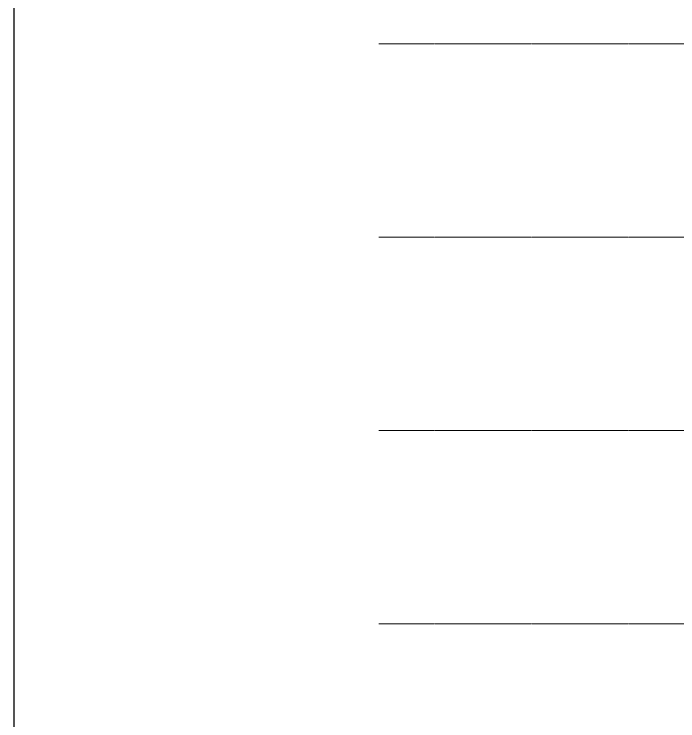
# Model space of a CAD drawing. Extents: x -15449 to 568150, y -1239737 to 53667.
# Drawn here: x 171314 to 212507, y -247823 to -203950 of the extents above; entities that cross this region are included whole.
import ezdxf

# ---------------------------------------------------------------- set-up
doc = ezdxf.new("R2010")
doc.units = 0
doc.header["$LTSCALE"] = 8
doc.linetypes.add('IDA - Grid Line', pattern=[3500, 2000, -500, 500, -500])
doc.layers.get('0').update_dxf_attribs({"color": 1, "linetype": 'CONTINUOUS'})
doc.layers.get('Defpoints').update_dxf_attribs({"linetype": 'CONTINUOUS'})
doc.layers.add('000_CTCI_CSA', color=7, linetype='CONTINUOUS')
doc.layers.add('A-_ANOTGRID_E', color=7, linetype='CONTINUOUS', lineweight=9)

# ---------------------------------------------------------------- blocks, each defined once
blk = doc.blocks.new('column grid')
at = {"layer": 'A-_ANOTGRID_E', "color": 8, "linetype": 'IDA - Grid Line', "ltscale": 0.005, "true_color": 0x808080}
for p, q in [((29680.4, -11238.8, 0), (-104784.6, -11238.8, 0)), ((29680.4, -23238.8, 0), (-104784.6, -23238.8, 0)), ((29680.4, -35238.8, 0), (-104784.6, -35238.8, 0)), ((29680.4, -47238.8, 0), (-104784.6, -47238.8, 0))]:
    blk.add_line(p, q, dxfattribs=at)
at = {"layer": 'Defpoints', "color": 2, "elevation": 0}
blk.add_lwpolyline([(-127418.5, 34485), (48331.5, 34485), (48331.5, -126648), (-127418.5, -126648)], close=True, dxfattribs=at)
blk = doc.blocks.new('CTCI_Building Footprint and Grid')
at = {"color": 252}
blk.add_blockref('column grid', (1987651, -866033, 0), dxfattribs=at)

msp = doc.modelspace()

# ---------------------------------------------------------------- linework, layer by layer
at = {"layer": 'Defpoints', "color": 2}
msp.add_lwpolyline([(171314.1998, -160078), (347064.1998, -160078), (347064.1998, -321211), (171314.1998, -321211)], close=True, dxfattribs=at)

# ---------------------------------------------------------------- block references
at = {"layer": '000_CTCI_CSA', "color": 2}
msp.add_blockref('CTCI_Building Footprint and Grid', (-1688918.33, 671469.6085, 0), dxfattribs=at)

doc.saveas('drawing.dxf')
